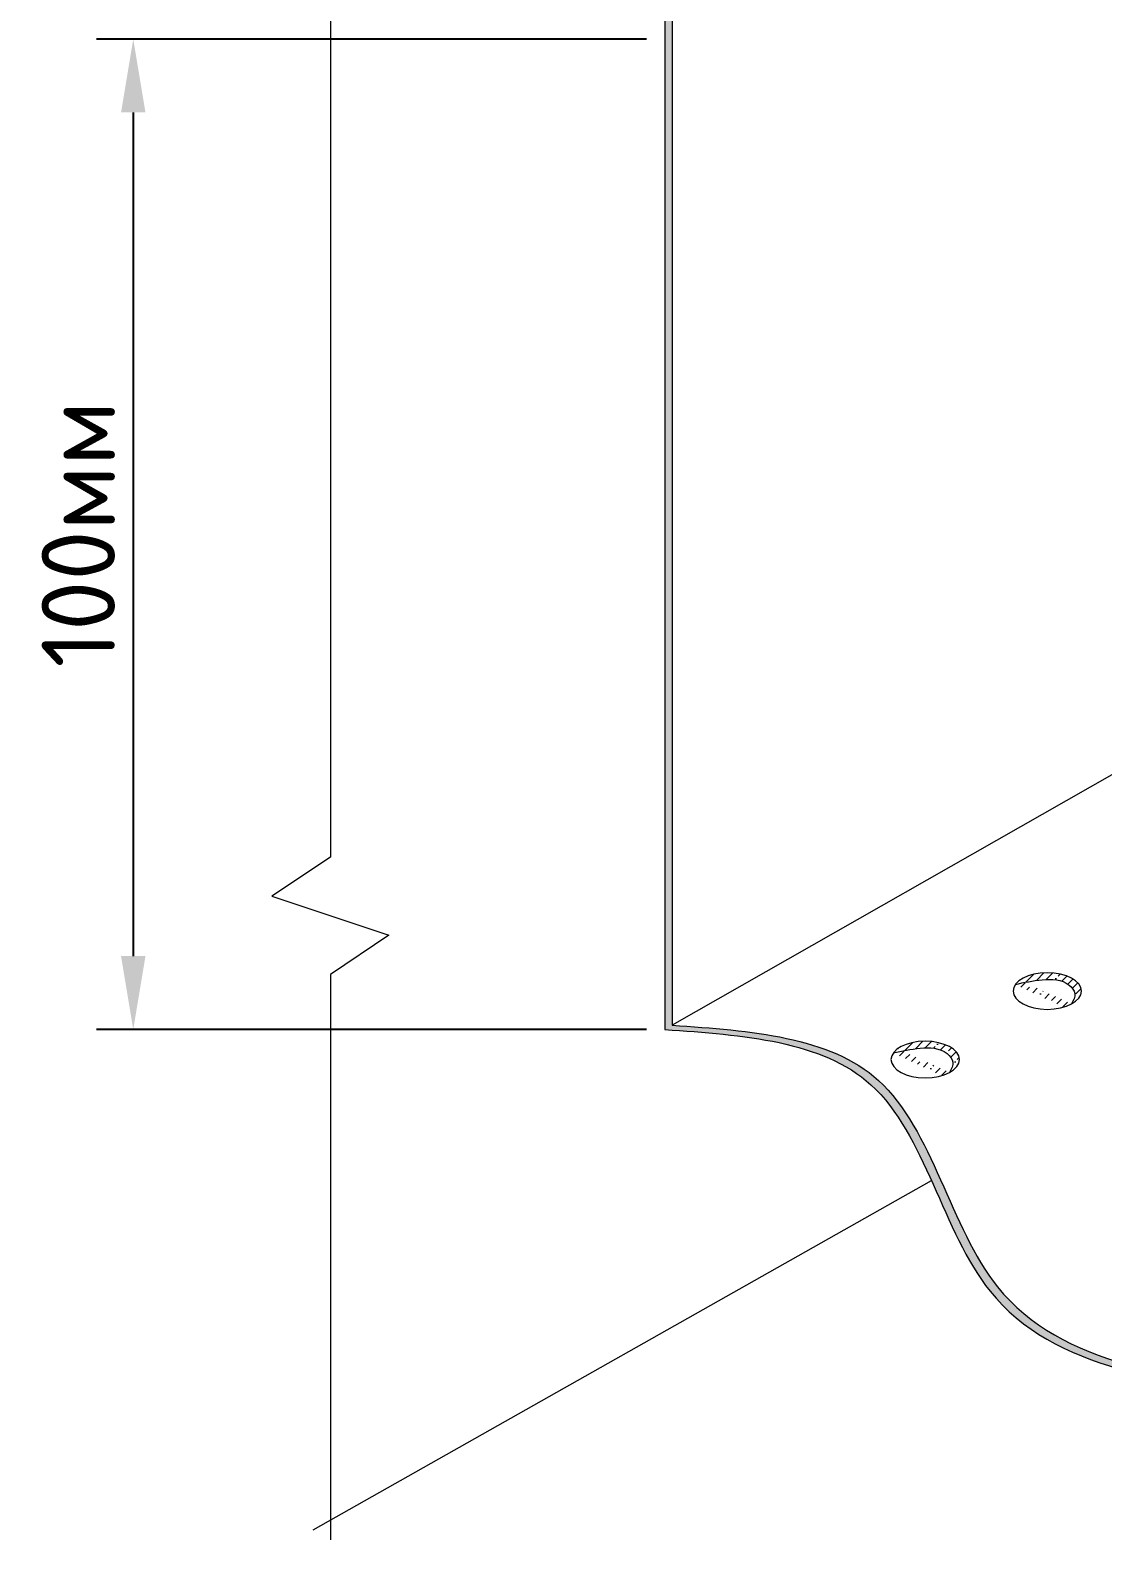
# Model space of a CAD drawing. Header units: millimetres. Extents: x -136099598 to 11807193, y 0 to 779331.
# Drawn here: x 657852 to 658401, y 371185 to 371957 of the extents above; entities that cross this region are included whole.
import ezdxf

# ---------------------------------------------------------------- set-up
doc = ezdxf.new("R2010")
doc.units = ezdxf.units.MM
doc.header["$MEASUREMENT"] = 0
doc.layers.get('Defpoints').update_dxf_attribs({"color": 8})
for name, color, linetype in [('основание', 8, 'Continuous'), ('профили', 251, 'Continuous'), ('размеры', 7, 'Continuous')]:
    doc.layers.add(name, color=color, linetype=linetype)
doc.styles.get("Standard").update_dxf_attribs({"font": 'isocpeur.ttf'})
doc.dimstyles.new('ISO-25', dxfattribs={"dimscale": 15, "dimtxt": 2.5, "dimasz": 2.5, "dimexe": 1.25, "dimexo": 0.625, "dimtad": 1, "dimtxsty": 'Standard', "dimcen": 2.5, "dimadec": 0, "dimazin": 0, "dimtfac": 1, "dimtmove": 0, "dimatfit": 3, "dimfxl": 1, "dimarcsym": 0})
pattern_1 = [(45, (-142374.2069012166, -37664.26008606231), (-4.490128060534577, 4.490128060534577), []), (45, (-142369.7167712166, -37664.26008606231), (-4.490128060534577, 4.490128060534577), [7.9375, -1.5875, 0, -1.5875])]

# ---------------------------------------------------------------- blocks, each defined once
blk = doc.blocks.new('*D1784')
at = {"layer": 'Defpoints', "color": 0, "transparency": 16777216}
for p in [(658177.103669771, 371952.0904857783), (657905.2035999976, 371445.6177093453), (658177.103669771, 371445.6177093453)]:
    blk.add_point(p, dxfattribs=at)
at = {"layer": 'размеры', "color": 0, "lineweight": -2, "transparency": 16777216}
for p, q in [((658167.728669771, 371952.0904857783), (657886.4535999976, 371952.0904857783)), ((657905.2035999976, 371914.5904857783), (657905.2035999976, 371483.1177093453)), ((658167.728669771, 371445.6177093453), (657886.4535999976, 371445.6177093453))]:
    blk.add_line(p, q, dxfattribs=at)
at = {"layer": 'размеры', "color": 0, "transparency": 16777216}
for points in [[(657898.9535999976, 371914.5904857783), (657911.4535999976, 371914.5904857783), (657905.2035999976, 371952.0904857783)], [(657898.9535999976, 371483.1177093453), (657911.4535999976, 371483.1177093453), (657905.2035999976, 371445.6177093453)]]:
    blk.add_solid(points, dxfattribs=at)
at = {"layer": 'размеры', "color": 0, "lineweight": 5, "transparency": 16777216, "insert": (657877.0785999976, 371698.8540975615), "char_height": 37.5, "attachment_point": 5, "rotation": 90}
blk.add_mtext('100мм', dxfattribs=at)

msp = doc.modelspace()

# ---------------------------------------------------------------- hatches: boundary and pattern name
at = {"layer": 'профили', "lineweight": 5}
h = msp.add_hatch(dxfattribs=at)
h.set_pattern_fill('ANSI35', color=256, style=0)
h.set_pattern_definition(pattern_1)
edge = h.paths.add_edge_path()
edge.add_spline(control_points=[(658500.371417118, 371260.2000732059), (658440.1207687284, 371266.8006028279), (658334.6212378356, 371278.358200918), (658306.4856948701, 371438.9786803089), (658221.2586465736, 371444.9824946825), (658180.954393571, 371447.8217253999)], knot_values=[0, 0, 0, 0, 12.63464310300667, 22.12339544852747, 30.63660289060517, 30.63660289060517, 30.63660289060517, 30.63660289060517], degree=3, periodic=0)
edge.add_line((658180.954393571, 371447.8217253999), (658180.954393571, 372016.9937173196))
edge.add_line((658180.954393571, 372016.9937173196), (658177.1036697708, 372019.2555853737))
edge.add_line((658177.1036697708, 372019.2555853737), (658177.1036697708, 371445.6177093447))
edge.add_spline(control_points=[(658177.1036697708, 371445.6177093447), (658217.4080455236, 371442.7785711188), (658302.6353533852, 371436.7749523274), (658330.765791225, 371276.1683638918), (658436.2472926944, 371264.6040450297), (658496.4815317865, 371258.000347343)], knot_values=[0, 0, 0, 0, 8.5132074420777, 18.00195978759849, 30.63361411182737, 30.63361411182737, 30.63361411182737, 30.63361411182737], degree=3, periodic=0)
edge.add_line((658496.4815317865, 371258.000347343), (658500.3714171182, 371260.2000732059))
h = msp.add_hatch(dxfattribs=at)
h.set_pattern_fill('ANSI35', color=256, style=0)
h.set_pattern_definition(pattern_1)
edge = h.paths.add_edge_path()
edge.add_ellipse((658310.3847008056, 371430.2573502916), major_axis=(17.49379560782664, -6.490639223790485e-15), ratio=0.5343913753009635, start_angle=-44.71833642714847, end_angle=158.6974577952873, ccw=False)
edge.add_spline(control_points=[(658322.815342888, 371423.679515105), (658323.791593651, 371425.46941621), (658325.6775166465, 371428.9271504104), (658319.6036158397, 371436.3265518141), (658307.5736549457, 371436.6202558097), (658298.5654637811, 371434.638850888), (658294.0861668715, 371433.6536030422)], knot_values=[0, 0, 0, 0, 0.8684651018460059, 1.677702458633782, 3.872068585124467, 6.042403517897688, 6.042403517897688, 6.042403517897688, 6.042403517897688], degree=3, periodic=0)
edge = h.paths.add_edge_path()
edge.add_ellipse((658372.8224458618, 371465.2665547885), major_axis=(17.49379560782664, -6.490639223790485e-15), ratio=0.5343913753009635, start_angle=-44.71833642714847, end_angle=158.6974577952873, ccw=False)
edge.add_spline(control_points=[(658385.2530879432, 371458.6887196018), (658386.2293387072, 371460.4786207066), (658388.1152617016, 371463.936354907), (658382.0413608949, 371471.3357563107), (658370.0114000009, 371471.6294603064), (658361.0032088372, 371469.6480553851), (658356.5239119276, 371468.6628075389)], knot_values=[0, 0, 0, 0, 0.8684651018460059, 1.677702458633782, 3.872068585124467, 6.042403517897688, 6.042403517897688, 6.042403517897688, 6.042403517897688], degree=3, periodic=0)

# ---------------------------------------------------------------- linework, layer by layer
at = {"layer": 'основание', "lineweight": 5}
for points in [[(658006.0462278274, 372421.32485327), (658006.0462278274, 371533.8026779289), (657976.0462278274, 371513.8026779289), (658036.0462278274, 371493.8026779289), (658006.0462278274, 371473.8026779289), (658006.0462278274, 371184.6644141327)], [(657997.3390595408, 371189.7465670006), (658313.588770468, 371368.3658014841)]]:
    msp.add_lwpolyline(points, dxfattribs=at)
at = {"layer": 'профили', "lineweight": 5}
for p, q in [((658177.1036697708, 372019.2200380885), (658177.1036697708, 371445.6177093447)), ((658180.954393571, 372016.9581700345), (658180.954393571, 371447.8217253999)), ((658516.011867386, 371638.5305150594), (658180.954393571, 371447.8217253999))]:
    msp.add_line(p, q, dxfattribs=at)
at = {"layer": 'профили', "lineweight": 5, "extrusion": (0, 0, -1)}
for centre in [(658372.8224458618, 371465.2665547887), (658310.3847008056, 371430.2573502921)]:
    msp.add_ellipse(centre, major_axis=(17.49379560782664, -6.797705135163452e-15), ratio=0.5343913753009635, dxfattribs=at)
at = {"layer": 'профили', "lineweight": 5}
for points in [[(658356.5239119276, 371468.6628075391), (658370.2437239734, 371471.0673779463), (658384.0492073556, 371468.2845534978), (658386.9712791198, 371463.9909772906), (658385.2530879432, 371458.6887196021)], [(658180.954393571, 371447.8217254002), (658286.5043622067, 371419.539696543), (658347.4019696887, 371314.0619463245), (658500.371417118, 371260.2000732063)], [(658177.1036697708, 371445.6177093452), (658282.6536384064, 371417.335680488), (658343.5512458885, 371311.8579302696), (658496.4815317865, 371258.0003473433)], [(658294.0861668715, 371433.6536030425), (658307.8059789173, 371436.0581734499), (658321.6114623004, 371433.2753490009), (658324.5335340647, 371428.9817727939), (658322.815342888, 371423.6795151052)]]:
    msp.add_spline(points, degree=3, dxfattribs=at)

# ---------------------------------------------------------------- dimensions: what is measured, and where the dimension line sits
at = {"layer": 'размеры', "lineweight": 5}
dim = msp.add_linear_dim(base=(657905.2035999976, 371445.6177093453), p1=(658177.1036697708, 371952.0904857782), p2=(658177.1036697708, 371445.6177093452), angle=90, text='100мм', dimstyle='ISO-25', dxfattribs=at)
dim.commit()
dim.dimension.update_dxf_attribs({"geometry": '*D1784', "text_midpoint": (657877.0785999976, 371698.8540975615)})

doc.saveas('drawing.dxf')
